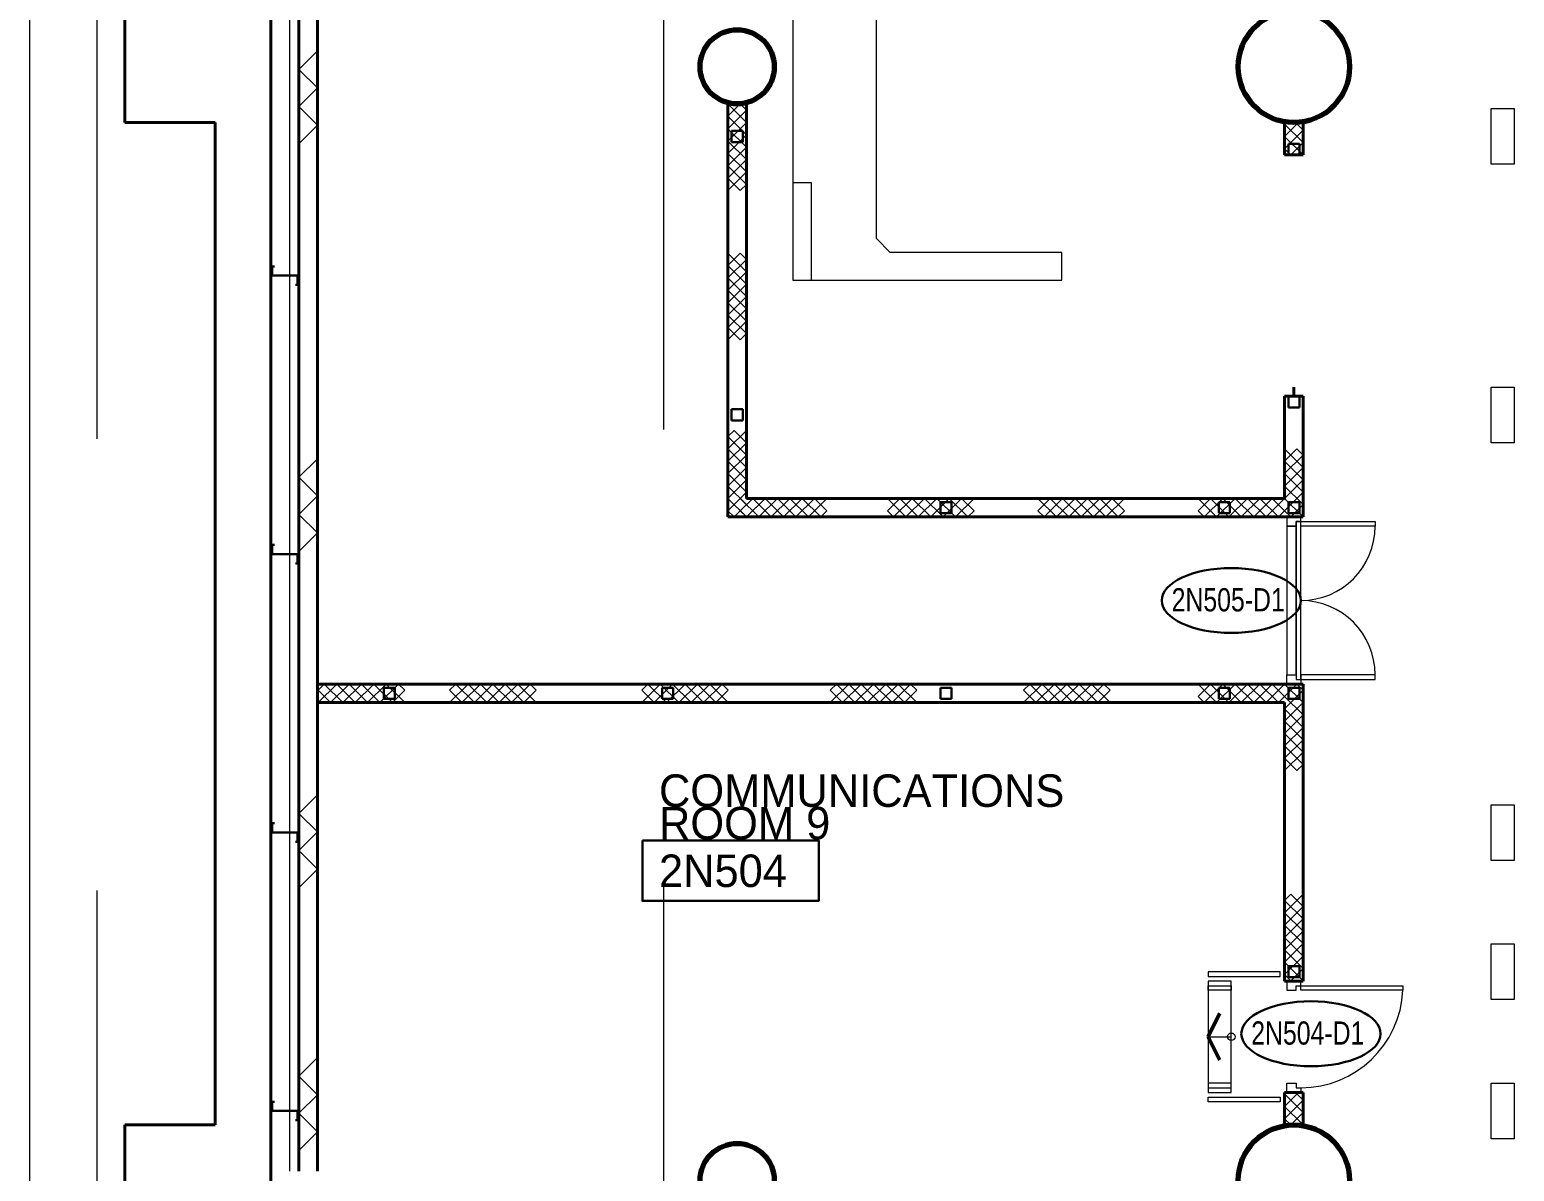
# Model space of a CAD drawing. Header units: metres. Extents: x 1807 to 3745, y 842 to 1968.
# Drawn here: x 3364.38 to 3380.38, y 1632.1 to 1644.4 of the extents above; entities that cross this region are included whole.
import ezdxf
from ezdxf.enums import TextEntityAlignment as Align

# ---------------------------------------------------------------- set-up
doc = ezdxf.new("R2010")
doc.units = ezdxf.units.M
doc.header["$MEASUREMENT"] = 0
doc.linetypes.add('DGN2', pattern=[9.732586, 4.866293, -4.866293])
doc.linetypes.add('DGN6', pattern=[18.248598, 0, -3.64972, 7.299439, -3.64972, 0, -3.64972])
doc.layers.get('0').update_dxf_attribs({"lineweight": 0})
for name, color, linetype, lineweight in [('Level 1', 7, 'Continuous', 0), ('Level 31', 7, 'Continuous', 0), ('Level 33', 7, 'Continuous', 0), ('Primary Door', 7, 'Continuous', 0), ('TRIRIGA DOOR BOX', 7, 'Continuous', 0)]:
    doc.layers.add(name, color=color, linetype=linetype, lineweight=lineweight)
doc.styles.add('Style-CHAR_FAST_FONT', font='CHAR_FAST_FONT.shx', dxfattribs={"height": 0.2})

# ---------------------------------------------------------------- blocks, each defined once
blk = doc.blocks.new('AnonymusCell')
at = {"layer": 'Primary Door', "color": 7, "linetype": 'Continuous', "lineweight": 30}
blk.add_ellipse((0, 0), major_axis=(0.75, 0), ratio=0.466667, dxfattribs=at)
at = {"layer": 'Primary Door', "color": 7, "linetype": 'Continuous', "lineweight": 30, "style": 'Style-CHAR_FAST_FONT', "width": 0.799986}
blk.add_text('2N505-D1', height=0.25, dxfattribs=at).set_placement((-0.643, 0.133), align=Align.TOP_LEFT)
blk = doc.blocks.new('AnonymusCell_12')
at = {"layer": 'Primary Door', "color": 7, "linetype": 'Continuous', "lineweight": 30}
blk.add_ellipse((0, 0), major_axis=(0.75, 0), ratio=0.466667, dxfattribs=at)
at = {"layer": 'Primary Door', "color": 7, "linetype": 'Continuous', "lineweight": 30, "style": 'Style-CHAR_FAST_FONT', "width": 0.799986}
blk.add_text('2N504-D1', height=0.25, dxfattribs=at).set_placement((-0.643, 0.133), align=Align.TOP_LEFT)

msp = doc.modelspace()

# ---------------------------------------------------------------- linework, layer by layer
at = {"layer": 'Level 1', "color": 7, "linetype": 'DGN2', "lineweight": 0}
msp.add_line((3371.21, 1542.766), (3371.21, 1765.49), dxfattribs=at)
at = {"layer": 'Level 1', "color": 7, "linetype": 'DGN2', "lineweight": 13}
msp.add_line((3365.1, 1761.65), (3365.1, 1536.741), dxfattribs=at)
at = {"layer": 'Level 1', "color": 7, "linetype": 'Continuous', "lineweight": 13}
for p, q in [((3364.375, 1537.239), (3364.375, 1657.425)), ((3372.6, 1653), (3372.6, 1641.7)), ((3373.5, 1642.15), (3373.5, 1644.95)), ((3373.65, 1642), (3373.5, 1642.15)), ((3375.5, 1642), (3373.65, 1642)), ((3375.5, 1641.7), (3375.5, 1642)), ((3372.6, 1641.7), (3375.5, 1641.7)), ((3377.85, 1634.25), (3377.075, 1634.25)), ((3377.075, 1634.25), (3377.075, 1634.2)), ((3377.85, 1634.2), (3377.85, 1634.25)), ((3377.075, 1634.2), (3377.85, 1634.2)), ((3377.075, 1634.1), (3377.325, 1634.1)), ((3377.075, 1634.05), (3377.075, 1634.1)), ((3377.325, 1634.1), (3377.325, 1634.05)), ((3377.325, 1634.05), (3377.075, 1634.05)), ((3377.325, 1633.05), (3377.075, 1633.05)), ((3377.075, 1633.05), (3377.075, 1633)), ((3377.075, 1633), (3377.325, 1633)), ((3377.325, 1633), (3377.325, 1633.05)), ((3377.075, 1632.9), (3377.85, 1632.9)), ((3377.075, 1632.85), (3377.075, 1632.9)), ((3377.85, 1632.85), (3377.075, 1632.85)), ((3377.85, 1632.9), (3377.85, 1632.85))]:
    msp.add_line(p, q, dxfattribs=at)
at = {"layer": 'Level 1', "color": 7, "linetype": 'Continuous', "lineweight": 40}
for p, q in [((3366.975, 1655.025), (3366.975, 1536.2)), ((3367.275, 1651.9), (3367.275, 1632.1)), ((3367.475, 1651.9), (3367.475, 1632.1)), ((3365.4, 1643.4), (3365.4, 1644.6)), ((3372.1, 1643.6), (3371.9, 1643.6)), ((3371.9, 1643.6), (3371.9, 1639.15)), ((3372.1, 1643.6), (3372.1, 1639.35)), ((3365.4, 1643.4), (3366.375, 1643.4)), ((3366.375, 1632.6), (3366.375, 1643.4)), ((3377.9, 1643.4), (3378.1, 1643.4)), ((3377.9, 1643.4), (3377.9, 1643.05)), ((3378.1, 1643.4), (3378.1, 1643.05)), ((3377.9, 1643.05), (3378.1, 1643.05)), ((3377.9, 1640.45), (3378.1, 1640.45)), ((3377.9, 1640.45), (3377.9, 1639.35)), ((3378.1, 1640.45), (3378.1, 1639.15)), ((3372.1, 1639.35), (3377.9, 1639.35)), ((3371.9, 1639.15), (3378.1, 1639.15)), ((3367.475, 1637.35), (3378.1, 1637.35)), ((3378.1, 1637.35), (3378.1, 1634.15)), ((3367.475, 1637.15), (3377.9, 1637.15)), ((3377.9, 1637.15), (3377.9, 1634.15)), ((3377.9, 1634.15), (3378.1, 1634.15)), ((3377.9, 1632.95), (3378.1, 1632.95)), ((3377.9, 1632.95), (3377.9, 1632.6)), ((3378.1, 1632.95), (3378.1, 1632.6)), ((3365.4, 1632.6), (3366.375, 1632.6)), ((3365.4, 1631.4), (3365.4, 1632.6)), ((3377.9, 1632.6), (3378.1, 1632.6))]:
    msp.add_line(p, q, dxfattribs=at)
at = {"layer": 'Level 1', "color": 7, "linetype": 'Continuous', "lineweight": 0}
for p, q in [((3367.175, 1654.825), (3367.175, 1632.1)), ((3367.477, 1644.172), (3367.277, 1643.972)), ((3367.277, 1643.972), (3367.477, 1643.772)), ((3367.477, 1643.772), (3367.277, 1643.572)), ((3367.277, 1643.572), (3367.477, 1643.372)), ((3371.9, 1643.6), (3372.1, 1643.4)), ((3372.033, 1643.6), (3371.9, 1643.467)), ((3371.9, 1643.333), (3372.1, 1643.533)), ((3372.1, 1643.533), (3372.033, 1643.6)), ((3380.125, 1643.55), (3380.375, 1643.55)), ((3380.125, 1642.95), (3380.125, 1643.55)), ((3380.375, 1643.55), (3380.375, 1642.95)), ((3367.477, 1643.372), (3367.277, 1643.172)), ((3371.9, 1643.467), (3372.1, 1643.267)), ((3372.1, 1643.4), (3371.9, 1643.2)), ((3377.9, 1643.25), (3378.05, 1643.4)), ((3377.9, 1643.383), (3377.917, 1643.4)), ((3378.1, 1643.183), (3377.9, 1643.383)), ((3378.017, 1643.4), (3378.1, 1643.317)), ((3372.1, 1643.133), (3371.9, 1643.333)), ((3372.1, 1643.267), (3371.9, 1643.067)), ((3371.9, 1643.2), (3372.1, 1643)), ((3378.1, 1643.317), (3377.9, 1643.117)), ((3378.1, 1643.05), (3377.9, 1643.25)), ((3371.9, 1642.933), (3372.1, 1643.133)), ((3371.9, 1643.067), (3372.1, 1642.867)), ((3377.9, 1643.117), (3377.967, 1643.05)), ((3377.967, 1643.05), (3378.1, 1643.183)), ((3372.1, 1643), (3371.9, 1642.8)), ((3372.1, 1642.733), (3371.9, 1642.933)), ((3380.375, 1642.95), (3380.125, 1642.95)), ((3372.1, 1642.867), (3371.9, 1642.667)), ((3371.9, 1642.8), (3372.033, 1642.667)), ((3372.033, 1642.667), (3372.1, 1642.733)), ((3372.8, 1642.75), (3372.6, 1642.75)), ((3372.6, 1642.75), (3372.6, 1641.7)), ((3372.8, 1641.7), (3372.8, 1642.75)), ((3371.9, 1641.992), (3372.1, 1641.792)), ((3372.033, 1641.992), (3371.9, 1641.858)), ((3371.9, 1641.725), (3372.1, 1641.925)), ((3372.1, 1641.925), (3372.033, 1641.992)), ((3371.9, 1641.858), (3372.1, 1641.658)), ((3372.1, 1641.792), (3371.9, 1641.592)), ((3372.1, 1641.525), (3371.9, 1641.725)), ((3372.1, 1641.658), (3371.9, 1641.458)), ((3372.6, 1641.7), (3372.8, 1641.7)), ((3371.9, 1641.592), (3372.1, 1641.392)), ((3371.9, 1641.325), (3372.1, 1641.525)), ((3371.9, 1641.458), (3372.1, 1641.258)), ((3372.1, 1641.392), (3371.9, 1641.192)), ((3372.1, 1641.125), (3371.9, 1641.325)), ((3372.1, 1641.258), (3371.9, 1641.058)), ((3371.9, 1641.192), (3372.033, 1641.058)), ((3372.033, 1641.058), (3372.1, 1641.125)), ((3380.125, 1640.55), (3380.375, 1640.55)), ((3380.125, 1639.95), (3380.125, 1640.55)), ((3380.375, 1640.55), (3380.375, 1639.95)), ((3371.967, 1640.083), (3371.9, 1640.017)), ((3371.9, 1639.883), (3372.1, 1640.083)), ((3371.9, 1640.017), (3372.1, 1639.817)), ((3372.1, 1639.95), (3371.967, 1640.083)), ((3371.9, 1639.75), (3372.1, 1639.95)), ((3372.1, 1639.683), (3371.9, 1639.883)), ((3377.9, 1639.883), (3378.1, 1639.683)), ((3378.033, 1639.883), (3377.9, 1639.75)), ((3378.1, 1639.817), (3378.033, 1639.883)), ((3380.375, 1639.95), (3380.125, 1639.95)), ((3367.477, 1639.778), (3367.277, 1639.578)), ((3372.1, 1639.817), (3371.9, 1639.617)), ((3372.1, 1639.55), (3371.9, 1639.75)), ((3371.9, 1639.483), (3372.1, 1639.683)), ((3377.9, 1639.617), (3378.1, 1639.817)), ((3377.9, 1639.75), (3378.1, 1639.55)), ((3378.1, 1639.683), (3377.9, 1639.483)), ((3367.277, 1639.578), (3367.477, 1639.378)), ((3371.9, 1639.617), (3372.1, 1639.417)), ((3371.9, 1639.35), (3372.1, 1639.55)), ((3378.1, 1639.417), (3377.9, 1639.617)), ((3378.1, 1639.55), (3377.9, 1639.35)), ((3367.477, 1639.378), (3367.277, 1639.178)), ((3372.1, 1639.283), (3371.9, 1639.483)), ((3372.1, 1639.417), (3371.9, 1639.217)), ((3377.9, 1639.483), (3378.1, 1639.283)), ((3377.9, 1639.217), (3378.1, 1639.417)), ((3372.1, 1639.15), (3371.9, 1639.35)), ((3371.9, 1639.217), (3371.967, 1639.15)), ((3371.967, 1639.15), (3372.1, 1639.283)), ((3372.167, 1639.35), (3372.033, 1639.217)), ((3372.233, 1639.15), (3372.033, 1639.35)), ((3372.033, 1639.217), (3372.1, 1639.15)), ((3372.1, 1639.15), (3372.3, 1639.35)), ((3372.367, 1639.15), (3372.167, 1639.35)), ((3372.433, 1639.35), (3372.233, 1639.15)), ((3372.3, 1639.35), (3372.5, 1639.15)), ((3372.567, 1639.35), (3372.367, 1639.15)), ((3372.633, 1639.15), (3372.433, 1639.35)), ((3372.5, 1639.15), (3372.7, 1639.35)), ((3372.767, 1639.15), (3372.567, 1639.35)), ((3372.833, 1639.35), (3372.633, 1639.15)), ((3372.7, 1639.35), (3372.9, 1639.15)), ((3372.967, 1639.35), (3372.767, 1639.15)), ((3372.967, 1639.217), (3372.833, 1639.35)), ((3372.9, 1639.15), (3372.967, 1639.217)), ((3373.752, 1639.35), (3373.619, 1639.217)), ((3373.819, 1639.15), (3373.619, 1639.35)), ((3373.619, 1639.217), (3373.686, 1639.15)), ((3373.686, 1639.15), (3373.886, 1639.35)), ((3373.952, 1639.15), (3373.752, 1639.35)), ((3374.019, 1639.35), (3373.819, 1639.15)), ((3373.886, 1639.35), (3374.086, 1639.15)), ((3374.152, 1639.35), (3373.952, 1639.15)), ((3374.219, 1639.15), (3374.019, 1639.35)), ((3374.086, 1639.15), (3374.286, 1639.35)), ((3374.352, 1639.15), (3374.152, 1639.35)), ((3374.419, 1639.35), (3374.219, 1639.15)), ((3374.286, 1639.35), (3374.486, 1639.15)), ((3374.552, 1639.35), (3374.352, 1639.15)), ((3374.552, 1639.217), (3374.419, 1639.35)), ((3374.486, 1639.15), (3374.552, 1639.217)), ((3375.374, 1639.35), (3375.241, 1639.217)), ((3375.441, 1639.15), (3375.241, 1639.35)), ((3375.241, 1639.217), (3375.307, 1639.15)), ((3375.307, 1639.15), (3375.507, 1639.35)), ((3375.574, 1639.15), (3375.374, 1639.35)), ((3375.641, 1639.35), (3375.441, 1639.15)), ((3375.507, 1639.35), (3375.707, 1639.15)), ((3375.774, 1639.35), (3375.574, 1639.15)), ((3375.841, 1639.15), (3375.641, 1639.35)), ((3375.707, 1639.15), (3375.907, 1639.35)), ((3375.974, 1639.15), (3375.774, 1639.35)), ((3376.041, 1639.35), (3375.841, 1639.15)), ((3375.907, 1639.35), (3376.107, 1639.15)), ((3376.174, 1639.35), (3375.974, 1639.15)), ((3376.174, 1639.217), (3376.041, 1639.35)), ((3376.107, 1639.15), (3376.174, 1639.217)), ((3377.1, 1639.35), (3376.967, 1639.217)), ((3377.167, 1639.15), (3376.967, 1639.35)), ((3376.967, 1639.217), (3377.033, 1639.15)), ((3377.033, 1639.15), (3377.233, 1639.35)), ((3377.3, 1639.15), (3377.1, 1639.35)), ((3377.367, 1639.35), (3377.167, 1639.15)), ((3377.233, 1639.35), (3377.433, 1639.15)), ((3377.5, 1639.35), (3377.3, 1639.15)), ((3377.567, 1639.15), (3377.367, 1639.35)), ((3377.433, 1639.15), (3377.633, 1639.35)), ((3377.7, 1639.15), (3377.5, 1639.35)), ((3377.767, 1639.35), (3377.567, 1639.15)), ((3377.633, 1639.35), (3377.833, 1639.15)), ((3377.9, 1639.35), (3377.7, 1639.15)), ((3377.9, 1639.217), (3377.767, 1639.35)), ((3377.833, 1639.15), (3377.9, 1639.217)), ((3377.9, 1639.35), (3378.1, 1639.15)), ((3377.967, 1639.15), (3377.9, 1639.217)), ((3378.1, 1639.283), (3377.967, 1639.15)), ((3367.277, 1639.178), (3367.477, 1638.978)), ((3378.075, 1639.15), (3377.925, 1639.15)), ((3377.925, 1639.15), (3377.925, 1639.05)), ((3378.075, 1639.15), (3377.925, 1639.15)), ((3377.925, 1639.15), (3377.925, 1639.05)), ((3377.925, 1639.05), (3378.025, 1639.05)), ((3377.925, 1639.05), (3378.025, 1639.05)), ((3378.025, 1639.05), (3377.925, 1639.05)), ((3377.925, 1639.05), (3377.925, 1637.45)), ((3378.025, 1639.05), (3378.025, 1639.1)), ((3378.025, 1639.1), (3378.075, 1639.1)), ((3378.025, 1639.05), (3378.025, 1639.1)), ((3378.025, 1639.1), (3378.075, 1639.1)), ((3378.075, 1639.1), (3378.025, 1639.1)), ((3378.025, 1639.1), (3378.025, 1637.4)), ((3378.025, 1637.45), (3378.025, 1639.05)), ((3378.075, 1639.1), (3378.075, 1639.15)), ((3378.075, 1639.1), (3378.075, 1639.15)), ((3378.075, 1639.1), (3378.875, 1639.1)), ((3378.075, 1639.05), (3378.075, 1639.1)), ((3378.075, 1637.4), (3378.075, 1639.1)), ((3378.875, 1639.05), (3378.075, 1639.05)), ((3378.875, 1639.1), (3378.875, 1639.05)), ((3367.477, 1638.978), (3367.277, 1638.778)), ((3377.925, 1637.35), (3377.925, 1637.45)), ((3377.925, 1637.45), (3378.025, 1637.45)), ((3377.925, 1637.35), (3377.925, 1637.45)), ((3377.925, 1637.45), (3378.025, 1637.45)), ((3377.925, 1637.45), (3378.025, 1637.45)), ((3378.025, 1637.45), (3378.025, 1637.4)), ((3378.025, 1637.45), (3378.025, 1637.4)), ((3378.875, 1637.45), (3378.075, 1637.45)), ((3378.075, 1637.45), (3378.075, 1637.4)), ((3378.875, 1637.4), (3378.875, 1637.45)), ((3367.484, 1637.15), (3367.684, 1637.35)), ((3367.55, 1637.35), (3367.484, 1637.283)), ((3367.484, 1637.283), (3367.617, 1637.15)), ((3367.75, 1637.15), (3367.55, 1637.35)), ((3367.617, 1637.15), (3367.817, 1637.35)), ((3367.684, 1637.35), (3367.884, 1637.15)), ((3367.95, 1637.35), (3367.75, 1637.15)), ((3367.817, 1637.35), (3368.017, 1637.15)), ((3367.884, 1637.15), (3368.084, 1637.35)), ((3368.15, 1637.15), (3367.95, 1637.35)), ((3368.017, 1637.15), (3368.217, 1637.35)), ((3368.084, 1637.35), (3368.284, 1637.15)), ((3368.35, 1637.35), (3368.15, 1637.15)), ((3368.217, 1637.35), (3368.417, 1637.15)), ((3368.284, 1637.15), (3368.417, 1637.283)), ((3368.417, 1637.283), (3368.35, 1637.35)), ((3368.901, 1637.15), (3369.101, 1637.35)), ((3368.968, 1637.35), (3368.901, 1637.283)), ((3368.901, 1637.283), (3369.034, 1637.15)), ((3369.168, 1637.15), (3368.968, 1637.35)), ((3369.034, 1637.15), (3369.234, 1637.35)), ((3369.101, 1637.35), (3369.301, 1637.15)), ((3369.368, 1637.35), (3369.168, 1637.15)), ((3369.234, 1637.35), (3369.434, 1637.15)), ((3369.301, 1637.15), (3369.501, 1637.35)), ((3369.568, 1637.15), (3369.368, 1637.35)), ((3369.434, 1637.15), (3369.634, 1637.35)), ((3369.501, 1637.35), (3369.701, 1637.15)), ((3369.768, 1637.35), (3369.568, 1637.15)), ((3369.634, 1637.35), (3369.834, 1637.15)), ((3369.701, 1637.15), (3369.834, 1637.283)), ((3369.834, 1637.283), (3369.768, 1637.35)), ((3370.971, 1637.15), (3371.171, 1637.35)), ((3371.038, 1637.35), (3370.971, 1637.283)), ((3370.971, 1637.283), (3371.104, 1637.15)), ((3371.238, 1637.15), (3371.038, 1637.35)), ((3371.104, 1637.15), (3371.304, 1637.35)), ((3371.171, 1637.35), (3371.371, 1637.15)), ((3371.438, 1637.35), (3371.238, 1637.15)), ((3371.304, 1637.35), (3371.504, 1637.15)), ((3371.371, 1637.15), (3371.571, 1637.35)), ((3371.638, 1637.15), (3371.438, 1637.35)), ((3371.504, 1637.15), (3371.704, 1637.35)), ((3371.571, 1637.35), (3371.771, 1637.15)), ((3371.838, 1637.35), (3371.638, 1637.15)), ((3371.704, 1637.35), (3371.904, 1637.15)), ((3371.771, 1637.15), (3371.904, 1637.283)), ((3371.904, 1637.283), (3371.838, 1637.35)), ((3373.002, 1637.15), (3373.202, 1637.35)), ((3373.069, 1637.35), (3373.002, 1637.283)), ((3373.002, 1637.283), (3373.135, 1637.15)), ((3373.269, 1637.15), (3373.069, 1637.35)), ((3373.135, 1637.15), (3373.335, 1637.35)), ((3373.202, 1637.35), (3373.402, 1637.15)), ((3373.469, 1637.35), (3373.269, 1637.15)), ((3373.335, 1637.35), (3373.535, 1637.15)), ((3373.402, 1637.15), (3373.602, 1637.35)), ((3373.669, 1637.15), (3373.469, 1637.35)), ((3373.535, 1637.15), (3373.735, 1637.35)), ((3373.602, 1637.35), (3373.802, 1637.15)), ((3373.869, 1637.35), (3373.669, 1637.15)), ((3373.735, 1637.35), (3373.935, 1637.15)), ((3373.802, 1637.15), (3373.935, 1637.283)), ((3373.935, 1637.283), (3373.869, 1637.35)), ((3375.085, 1637.15), (3375.285, 1637.35)), ((3375.152, 1637.35), (3375.085, 1637.283)), ((3375.085, 1637.283), (3375.218, 1637.15)), ((3375.352, 1637.15), (3375.152, 1637.35)), ((3375.218, 1637.15), (3375.418, 1637.35)), ((3375.285, 1637.35), (3375.485, 1637.15)), ((3375.552, 1637.35), (3375.352, 1637.15)), ((3375.418, 1637.35), (3375.618, 1637.15)), ((3375.485, 1637.15), (3375.685, 1637.35)), ((3375.752, 1637.15), (3375.552, 1637.35)), ((3375.618, 1637.15), (3375.818, 1637.35)), ((3375.685, 1637.35), (3375.885, 1637.15)), ((3375.952, 1637.35), (3375.752, 1637.15)), ((3375.818, 1637.35), (3376.018, 1637.15)), ((3375.885, 1637.15), (3376.018, 1637.283)), ((3376.018, 1637.283), (3375.952, 1637.35)), ((3377.1, 1637.35), (3376.967, 1637.217)), ((3377.167, 1637.15), (3376.967, 1637.35)), ((3377.033, 1637.15), (3377.233, 1637.35)), ((3377.3, 1637.15), (3377.1, 1637.35)), ((3377.367, 1637.35), (3377.167, 1637.15)), ((3377.233, 1637.35), (3377.433, 1637.15)), ((3377.5, 1637.35), (3377.3, 1637.15)), ((3377.567, 1637.15), (3377.367, 1637.35)), ((3377.433, 1637.15), (3377.633, 1637.35)), ((3377.7, 1637.15), (3377.5, 1637.35)), ((3377.767, 1637.35), (3377.567, 1637.15)), ((3377.633, 1637.35), (3377.833, 1637.15)), ((3377.9, 1637.35), (3377.7, 1637.15)), ((3377.9, 1637.217), (3377.767, 1637.35)), ((3377.9, 1637.35), (3378.1, 1637.15)), ((3378.033, 1637.35), (3377.9, 1637.217)), ((3377.9, 1637.083), (3378.1, 1637.283)), ((3378.075, 1637.35), (3377.925, 1637.35)), ((3378.075, 1637.35), (3377.925, 1637.35)), ((3378.025, 1637.4), (3378.075, 1637.4)), ((3378.025, 1637.4), (3378.075, 1637.4)), ((3378.025, 1637.4), (3378.075, 1637.4)), ((3378.1, 1637.283), (3378.033, 1637.35)), ((3378.075, 1637.4), (3378.875, 1637.4)), ((3378.075, 1637.4), (3378.075, 1637.35)), ((3378.075, 1637.4), (3378.075, 1637.35)), ((3376.967, 1637.217), (3377.033, 1637.15)), ((3377.833, 1637.15), (3377.9, 1637.217)), ((3377.9, 1637.217), (3378.1, 1637.017)), ((3378.1, 1637.15), (3377.9, 1636.95)), ((3378.1, 1636.883), (3377.9, 1637.083)), ((3378.1, 1637.017), (3377.9, 1636.817)), ((3377.9, 1636.95), (3378.1, 1636.75)), ((3377.9, 1636.683), (3378.1, 1636.883)), ((3377.9, 1636.817), (3378.1, 1636.617)), ((3378.1, 1636.75), (3377.9, 1636.55)), ((3378.1, 1636.483), (3377.9, 1636.683)), ((3378.1, 1636.617), (3377.9, 1636.417)), ((3377.9, 1636.55), (3378.033, 1636.417)), ((3378.033, 1636.417), (3378.1, 1636.483)), ((3367.477, 1636.156), (3367.277, 1635.956)), ((3380.125, 1636.05), (3380.375, 1636.05)), ((3380.125, 1635.45), (3380.125, 1636.05)), ((3380.375, 1636.05), (3380.375, 1635.45)), ((3367.277, 1635.956), (3367.477, 1635.756)), ((3367.477, 1635.756), (3367.277, 1635.556)), ((3367.277, 1635.556), (3367.477, 1635.356)), ((3380.375, 1635.45), (3380.125, 1635.45)), ((3367.477, 1635.356), (3367.277, 1635.156)), ((3377.967, 1635.086), (3377.9, 1635.019)), ((3377.9, 1634.886), (3378.1, 1635.086)), ((3378.1, 1634.953), (3377.967, 1635.086)), ((3377.9, 1635.019), (3378.1, 1634.819)), ((3377.9, 1634.753), (3378.1, 1634.953)), ((3378.1, 1634.686), (3377.9, 1634.886)), ((3378.1, 1634.819), (3377.9, 1634.619)), ((3378.1, 1634.553), (3377.9, 1634.753)), ((3377.9, 1634.486), (3378.1, 1634.686)), ((3377.9, 1634.619), (3378.1, 1634.419)), ((3377.9, 1634.353), (3378.1, 1634.553)), ((3378.1, 1634.286), (3377.9, 1634.486)), ((3378.1, 1634.419), (3377.9, 1634.219)), ((3380.125, 1634.55), (3380.375, 1634.55)), ((3380.125, 1633.95), (3380.125, 1634.55)), ((3380.375, 1634.55), (3380.375, 1633.95)), ((3378.1, 1634.153), (3377.9, 1634.353)), ((3377.967, 1634.153), (3378.1, 1634.286)), ((3377.325, 1634.15), (3377.075, 1634.15)), ((3377.075, 1634.15), (3377.075, 1632.95)), ((3377.325, 1632.95), (3377.325, 1634.15)), ((3377.9, 1634.219), (3377.967, 1634.153)), ((3378.075, 1634.15), (3377.925, 1634.15)), ((3377.925, 1634.15), (3377.925, 1634.05)), ((3378.025, 1634.05), (3378.025, 1634.1)), ((3378.025, 1634.1), (3378.075, 1634.1)), ((3378.075, 1634.1), (3378.075, 1634.15)), ((3378.075, 1634.1), (3379.175, 1634.1)), ((3378.075, 1634.05), (3378.075, 1634.1)), ((3379.175, 1634.1), (3379.175, 1634.05)), ((3377.925, 1634.05), (3378.025, 1634.05)), ((3379.175, 1634.05), (3378.075, 1634.05)), ((3380.375, 1633.95), (3380.125, 1633.95)), ((3377.075, 1633.55), (3377.325, 1633.55)), ((3367.477, 1633.325), (3367.277, 1633.125)), ((3367.277, 1633.125), (3367.477, 1632.925)), ((3377.925, 1632.95), (3377.925, 1633.05)), ((3377.925, 1633.05), (3378.025, 1633.05)), ((3378.025, 1633.05), (3378.025, 1633)), ((3378.025, 1633), (3378.075, 1633)), ((3378.075, 1633), (3378.075, 1632.95)), ((3380.125, 1633.05), (3380.375, 1633.05)), ((3380.125, 1632.45), (3380.125, 1633.05)), ((3380.375, 1633.05), (3380.375, 1632.45)), ((3367.477, 1632.925), (3367.277, 1632.725)), ((3377.075, 1632.95), (3377.325, 1632.95)), ((3377.9, 1632.8), (3378.05, 1632.95)), ((3378.1, 1632.733), (3377.9, 1632.933)), ((3378.1, 1632.867), (3377.9, 1632.667)), ((3378.1, 1632.6), (3377.9, 1632.8)), ((3378.075, 1632.95), (3377.925, 1632.95)), ((3378.017, 1632.95), (3378.1, 1632.867)), ((3367.277, 1632.725), (3367.477, 1632.525)), ((3377.9, 1632.667), (3377.967, 1632.6)), ((3377.967, 1632.6), (3378.1, 1632.733)), ((3367.477, 1632.525), (3367.277, 1632.325)), ((3380.375, 1632.45), (3380.125, 1632.45))]:
    msp.add_line(p, q, dxfattribs=at)
at = {"layer": 'Level 1', "color": 7, "linetype": 'Continuous', "lineweight": 30}
for p, q in [((3372.06, 1643.31), (3371.94, 1643.31)), ((3371.94, 1643.31), (3371.94, 1643.19)), ((3372.06, 1643.19), (3372.06, 1643.31)), ((3371.94, 1643.19), (3372.06, 1643.19)), ((3377.94, 1643.17), (3378.06, 1643.17)), ((3377.94, 1643.05), (3377.94, 1643.17)), ((3378.06, 1643.05), (3377.94, 1643.05)), ((3378.06, 1643.17), (3378.06, 1643.05)), ((3366.988, 1641.85), (3367.012, 1641.85)), ((3366.988, 1641.85), (3366.988, 1641.75)), ((3366.988, 1641.75), (3367.262, 1641.75)), ((3367.262, 1641.65), (3367.238, 1641.65)), ((3367.262, 1641.75), (3367.262, 1641.65)), ((3378.06, 1640.45), (3377.94, 1640.45)), ((3377.94, 1640.45), (3377.94, 1640.33)), ((3377.94, 1640.33), (3378.06, 1640.33)), ((3378.06, 1640.33), (3378.06, 1640.45)), ((3372.06, 1640.31), (3371.94, 1640.31)), ((3371.94, 1640.31), (3371.94, 1640.19)), ((3371.94, 1640.19), (3372.06, 1640.19)), ((3372.06, 1640.19), (3372.06, 1640.31)), ((3374.31, 1639.31), (3374.19, 1639.31)), ((3374.19, 1639.31), (3374.19, 1639.19)), ((3374.31, 1639.19), (3374.31, 1639.31)), ((3377.31, 1639.31), (3377.19, 1639.31)), ((3377.19, 1639.31), (3377.19, 1639.19)), ((3377.31, 1639.19), (3377.31, 1639.31)), ((3378.06, 1639.31), (3377.94, 1639.31)), ((3377.94, 1639.31), (3377.94, 1639.19)), ((3378.06, 1639.19), (3378.06, 1639.31)), ((3374.19, 1639.19), (3374.31, 1639.19)), ((3377.19, 1639.19), (3377.31, 1639.19)), ((3377.94, 1639.19), (3378.06, 1639.19)), ((3366.988, 1638.85), (3367.012, 1638.85)), ((3366.988, 1638.85), (3366.988, 1638.75)), ((3366.988, 1638.75), (3367.262, 1638.75)), ((3367.262, 1638.75), (3367.262, 1638.65)), ((3367.262, 1638.65), (3367.238, 1638.65)), ((3368.31, 1637.31), (3368.19, 1637.31)), ((3368.19, 1637.31), (3368.19, 1637.19)), ((3368.31, 1637.19), (3368.31, 1637.31)), ((3371.31, 1637.31), (3371.19, 1637.31)), ((3371.19, 1637.31), (3371.19, 1637.19)), ((3371.31, 1637.19), (3371.31, 1637.31)), ((3374.31, 1637.31), (3374.19, 1637.31)), ((3374.19, 1637.31), (3374.19, 1637.19)), ((3374.31, 1637.19), (3374.31, 1637.31)), ((3377.31, 1637.31), (3377.19, 1637.31)), ((3377.19, 1637.31), (3377.19, 1637.19)), ((3377.31, 1637.19), (3377.31, 1637.31)), ((3378.06, 1637.31), (3377.94, 1637.31)), ((3377.94, 1637.31), (3377.94, 1637.19)), ((3378.06, 1637.19), (3378.06, 1637.31)), ((3368.19, 1637.19), (3368.31, 1637.19)), ((3371.19, 1637.19), (3371.31, 1637.19)), ((3374.19, 1637.19), (3374.31, 1637.19)), ((3377.19, 1637.19), (3377.31, 1637.19)), ((3377.94, 1637.19), (3378.06, 1637.19)), ((3366.988, 1635.85), (3367.012, 1635.85)), ((3366.988, 1635.85), (3366.988, 1635.75)), ((3366.988, 1635.75), (3367.262, 1635.75)), ((3367.262, 1635.75), (3367.262, 1635.65)), ((3367.262, 1635.65), (3367.238, 1635.65)), ((3378.06, 1634.31), (3377.94, 1634.31)), ((3377.94, 1634.31), (3377.94, 1634.19)), ((3378.06, 1634.19), (3378.06, 1634.31)), ((3377.94, 1634.19), (3378.06, 1634.19)), ((3366.988, 1632.85), (3367.012, 1632.85)), ((3366.988, 1632.85), (3366.988, 1632.75)), ((3366.988, 1632.75), (3367.262, 1632.75)), ((3367.262, 1632.65), (3367.238, 1632.65)), ((3367.262, 1632.75), (3367.262, 1632.65))]:
    msp.add_line(p, q, dxfattribs=at)
at = {"layer": 'Level 1', "color": 7, "linetype": 'DGN6', "lineweight": 40}
msp.add_line((3378, 1640.45), (3378, 1643.05), dxfattribs=at)
at = {"layer": 'Level 1', "color": 7, "linetype": 'Continuous', "lineweight": 53}
for p, q in [((3377.075, 1633.55), (3377.201, 1633.803)), ((3377.201, 1633.297), (3377.075, 1633.55))]:
    msp.add_line(p, q, dxfattribs=at)
at = {"layer": 'Level 1', "color": 7, "linetype": 'Continuous', "lineweight": 70}
for centre, radius in [((3378, 1644), 0.6), ((3372, 1644), 0.4), ((3378, 1632), 0.6), ((3372, 1632), 0.4)]:
    msp.add_circle(centre, radius, dxfattribs=at)
at = {"layer": 'Level 1', "color": 7, "linetype": 'Continuous', "lineweight": 0}
msp.add_circle((3377.325, 1633.55), 0.04, dxfattribs=at)
for centre, radius, start, end in [((3378.075, 1639.05), 0.8, 270, 0), ((3378.075, 1637.45), 0.8, 0, 90), ((3378.075, 1634.1), 1.1, 270, 357.3974)]:
    msp.add_arc(centre, radius, start, end, dxfattribs=at)
at = {"layer": 'TRIRIGA DOOR BOX', "color": 251, "linetype": 'Continuous', "lineweight": 30, "true_color": 0x555555}
msp.add_lwpolyline([(3370.979, 1635.663), (3372.879, 1635.663), (3372.879, 1635.013), (3370.979, 1635.013)], close=True, dxfattribs=at)

# ---------------------------------------------------------------- block references
at = {"color": 7, "linetype": 'Continuous', "lineweight": 0}
for name, p in [('AnonymusCell', (3377.325, 1638.25)), ('AnonymusCell_12', (3378.183, 1633.582))]:
    msp.add_blockref(name, p, dxfattribs=at)

# ---------------------------------------------------------------- texts
at = {"layer": 'Level 31', "color": 7, "linetype": 'Continuous', "lineweight": 30, "insert": (3371.157, 1636.024), "char_height": 0.35, "width": 5.22327, "attachment_point": 4, "line_spacing_factor": 0.6, "style": 'Style-CHAR_FAST_FONT'}
msp.add_mtext('COMMUNICATIONS\\PROOM 9\\P', dxfattribs=at)
at = {"layer": 'Level 33', "color": 7, "linetype": 'Continuous', "lineweight": 13, "style": 'Style-CHAR_FAST_FONT'}
msp.add_text('2N504', height=0.35, dxfattribs=at).set_placement((3371.157, 1635.338), align=Align.MIDDLE_LEFT)

doc.saveas('drawing.dxf')
